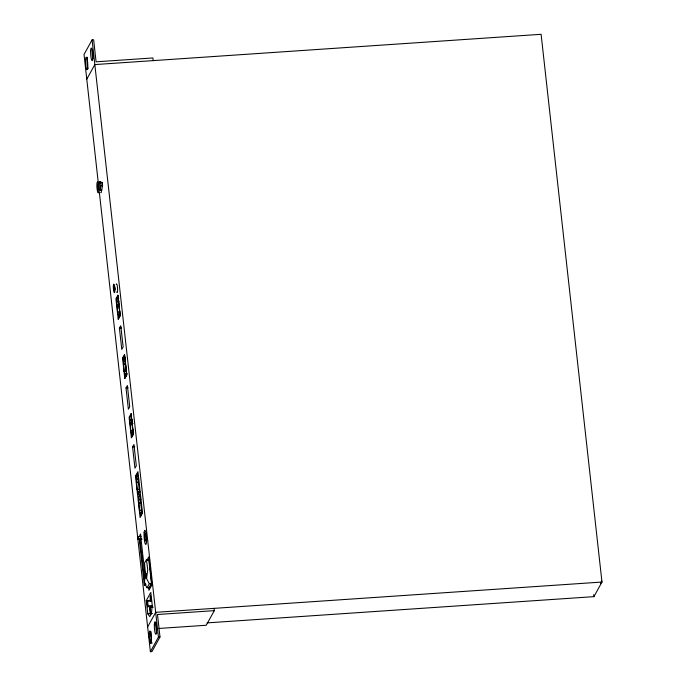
<?xml version="1.0" encoding="UTF-8"?>
<svg xmlns="http://www.w3.org/2000/svg" width="686" height="686" viewBox="0 0 686 686"><rect width="100%" height="100%" fill="white"/><g stroke="black" fill="none" stroke-linecap="round" stroke-linejoin="round"><path stroke-width="1.03" d="M113.756 287.4C114.373 296.103 114.845 283.301 113.756 287.4L114.485 288.437L114.065 290.178M114.142 287.374L114.459 290.152M114.485 289.423L114.802 287.854L114.125 286.542M114.502 290.255L114.528 288.592L114.794 290.144L114.116 290.281M114.562 286.619L114.871 289.398M97.995 185.366L98.33 188.307M97.789 189.585L97.686 184.834L98.055 189.971L97.412 186.18M97.952 185.229L97.884 187.124L97.429 185.915M114.468 286.422L114.485 288.189L114.288 286.422M100.113 190.494L101.022 185.434L100.739 182.03L99.187 182.133L99.401 183.308A5.522 0.918 86.1 0 1 100.01 188.59L100.113 190.494L101.665 190.391L102.574 185.331L102.248 182.39L100.525 182.802L99.187 182.133M153.192 60.617L152.901 57.958L96.091 61.817L93.639 39.779L92.087 39.882L84.026 54.486L98.235 182.347M86.77 79.182L94.831 64.578L541.108 34.3L601.974 582.045L593.913 596.649L207.061 622.888M100.525 182.802L102.248 182.39M117.923 295.194L115.934 298.787L118.215 319.299L120.204 315.706L117.923 295.194L120.161 315.569L118.198 319.127M119.836 311.633L117.598 312.156L116.68 298.59L117.881 296.421L119.93 314.848L118.729 317.018L118.429 314.334L120.462 314.197M118.429 314.334L118.146 314.848L117.803 311.77M119.415 328.148L120.77 325.679L123.137 346.953L121.782 349.423L119.415 328.148L121.533 328.002M126.207 371.289L124.183 371.426L123.266 357.869L124.466 355.691L126.516 374.119L125.315 376.288L125.015 373.604L127.047 373.467M124.183 371.426L126.421 370.903M126.764 373.981L124.732 374.119L125.015 373.604M124.783 378.406L126.747 374.839L124.492 354.49M126.01 387.942L127.373 385.481L129.731 406.755L128.376 409.225L126.01 387.942L128.136 387.804M131.095 413.735L129.105 417.328L131.386 437.84L133.376 434.247L131.095 413.735L133.333 434.109L131.369 437.677M133.007 430.173L130.76 430.697L129.851 417.139L131.052 414.961L133.101 433.389L131.901 435.559L131.601 432.875L133.633 432.737M131.601 432.875L131.318 433.389L130.975 430.319M132.578 446.955L133.941 444.494L136.308 465.768L134.945 468.229L132.578 446.955L134.696 446.809M139.421 489.152L137.183 489.675L136.24 475.861L137.44 473.683L139.532 492.479L138.332 494.649L138.023 491.913L140.055 491.776M138.023 491.913L137.74 492.419L137.397 489.29M141.728 509.904L139.49 510.427L138.546 496.613L139.747 494.435L141.839 513.231L140.639 515.409L140.33 512.665L142.362 512.528M140.33 512.665L140.047 513.179L139.704 510.041M142.534 513.025L140.107 517.536L135.494 476.033L137.937 471.616L142.525 513.154M141.162 536.28L137.963 536.495L137.817 539.496L142.088 539.205M137.817 539.496L137.963 536.495M145.243 576.883L141.162 540.156L140.004 540.242L139.49 541.16L144.386 585.235L145.552 585.158M140.433 540.122L141.11 538.887L140.561 533.948L139.884 535.183L140.098 537.155M146.444 559.665L144.514 563.163L145.475 573.65L144.326 582.663L147.044 587.791L149.179 587.645L151.435 583.546L148.853 560.29L148.579 559.519L146.444 559.665L147.73 569.552L146.581 578.564L149.308 583.692L147.044 587.791M146.813 560.385L148.819 556.758L151.94 584.875L148.939 590.32L148.588 587.19M144.386 585.235L144.9 584.309L140.004 540.242M146.272 600.602L150.809 592.378L152.249 605.301L151.4 613.653L149.762 616.628L147.79 613.85L146.272 600.602L150.38 600.319M151.717 600.996L147.619 601.27L147.104 602.197L147.619 606.758L152.746 606.407M147.619 606.758L148.125 605.832L147.619 601.27M153.132 607.342L150.062 607.547L149.608 608.371L150.2 613.687L152.249 613.55M150.2 613.687L150.654 612.872L150.062 607.547M147.636 626.927L155.688 612.324L601.974 582.045M214.058 608.362L214.306 610.643L157.497 614.502L159.992 636.994L151.94 651.597L150.388 651.7L158.44 637.097L92.087 39.882M214.306 610.643L206.246 625.246L158.903 628.453M600.507 583.469L601.836 581.051M101.022 185.434L102.574 185.331M100.851 185.743L102.403 185.64M116.68 298.59L118.712 298.453M116.98 301.283L119.012 301.145M116.697 301.797L118.729 301.651M117.04 304.867L119.064 304.73M116.826 305.244L118.858 305.107M123.266 357.869L125.298 357.723M123.566 360.553L125.598 360.416M123.283 361.068L125.315 360.922M123.626 364.137L125.649 364M123.411 364.515L125.444 364.377M130.151 419.823L132.184 419.686M129.868 420.338L131.901 420.192M130.211 423.408L132.235 423.271M129.997 423.785L133.041 423.579M136.24 475.861L138.272 475.715M136.548 478.596L138.572 478.459M136.265 479.111L138.298 478.974M136.608 482.241L138.641 482.104M136.403 482.627L138.426 482.49M138.546 496.613L140.579 496.475M138.855 499.348L140.879 499.211M138.572 499.862L140.596 499.725M138.915 502.992L140.947 502.855M138.709 503.378L140.733 503.241M138.212 538.776L141.419 538.561M146.718 560.428L148.853 560.29M149.308 583.692L151.435 583.546L149.376 588.245L149.179 587.645M144.9 584.309L146.058 584.232M148.125 605.832L152.223 605.549M147.79 613.85L151.898 613.567M158.44 637.097L159.992 636.994M100.739 182.03L102.077 182.699M100.825 182.768L100.705 182.365A5.522 0.918 86.1 0 0 99.976 181.936M593.69 594.633L593.913 596.649M124.389 371.049L124.732 374.119M142.285 555.771L142.517 557.872M101.665 190.391L101.571 189.825A5.522 0.918 86.1 0 1 100.731 192.577M150.577 639.326L150.8 641.367M99.299 191.917L150.388 651.7M116.226 284.484A4.339 0.72 86.1 0 1 117.555 288.223A4.339 0.72 86.1 0 1 116.723 291.979M92.824 58.67A6.311 1.046 86.1 0 1 92.233 49.761M88.065 68.806A6.311 1.046 86.1 0 1 87.131 62.537A6.311 1.046 86.1 0 1 87.551 57.264M156.854 633.375A6.311 1.046 86.1 0 1 156.125 622.468M152.043 643.245A6.311 1.046 86.1 0 1 150.929 637.997A6.311 1.046 86.1 0 1 151.023 631.712M145.732 577.518L145.801 578.195L146.538 573.513L145.732 577.518M124.509 354.465L122.52 358.058L124.801 378.569L126.79 374.976L124.509 354.465M150.508 595.885L150.054 596.7L150.56 601.262L151.014 600.439L150.508 595.885M98.235 183.385L97.987 182.545A5.522 0.918 86.1 0 0 96.889 184.791A5.522 0.918 86.1 0 0 97.755 192.251A5.522 0.918 86.1 0 0 98.853 190.013L98.844 188.667A5.522 0.918 86.1 0 0 98.235 183.385M144.111 532.628A7.1 1.183 86.1 0 0 145.518 544.298A7.1 1.183 86.1 0 0 146.29 535.2A7.1 1.183 86.1 0 0 144.111 532.628M144.669 534.84A3.79 0.635 86.1 0 0 145.415 541.074A3.79 0.635 86.1 0 0 145.826 536.212A3.79 0.635 86.1 0 0 144.669 534.84M113.353 286.259A4.339 0.72 86.1 0 0 114.408 292.742A4.339 0.72 86.1 0 0 114.605 286.242A4.339 0.72 86.1 0 0 113.353 286.259M85.553 60.317A6.311 1.046 86.1 0 0 87.096 69.749A6.311 1.046 86.1 0 0 87.379 60.291A6.311 1.046 86.1 0 0 85.553 60.317M149.239 634.13A6.311 1.046 86.1 0 0 150.783 643.562A6.311 1.046 86.1 0 0 151.066 634.104A6.311 1.046 86.1 0 0 149.239 634.13M90.603 51.176A6.311 1.046 86.1 0 0 92.138 60.608A6.311 1.046 86.1 0 0 92.421 51.15A6.311 1.046 86.1 0 0 90.603 51.176M154.341 624.886A6.311 1.046 86.1 0 0 155.885 634.318A6.311 1.046 86.1 0 0 156.168 624.86A6.311 1.046 86.1 0 0 154.341 624.886"/></g></svg>
